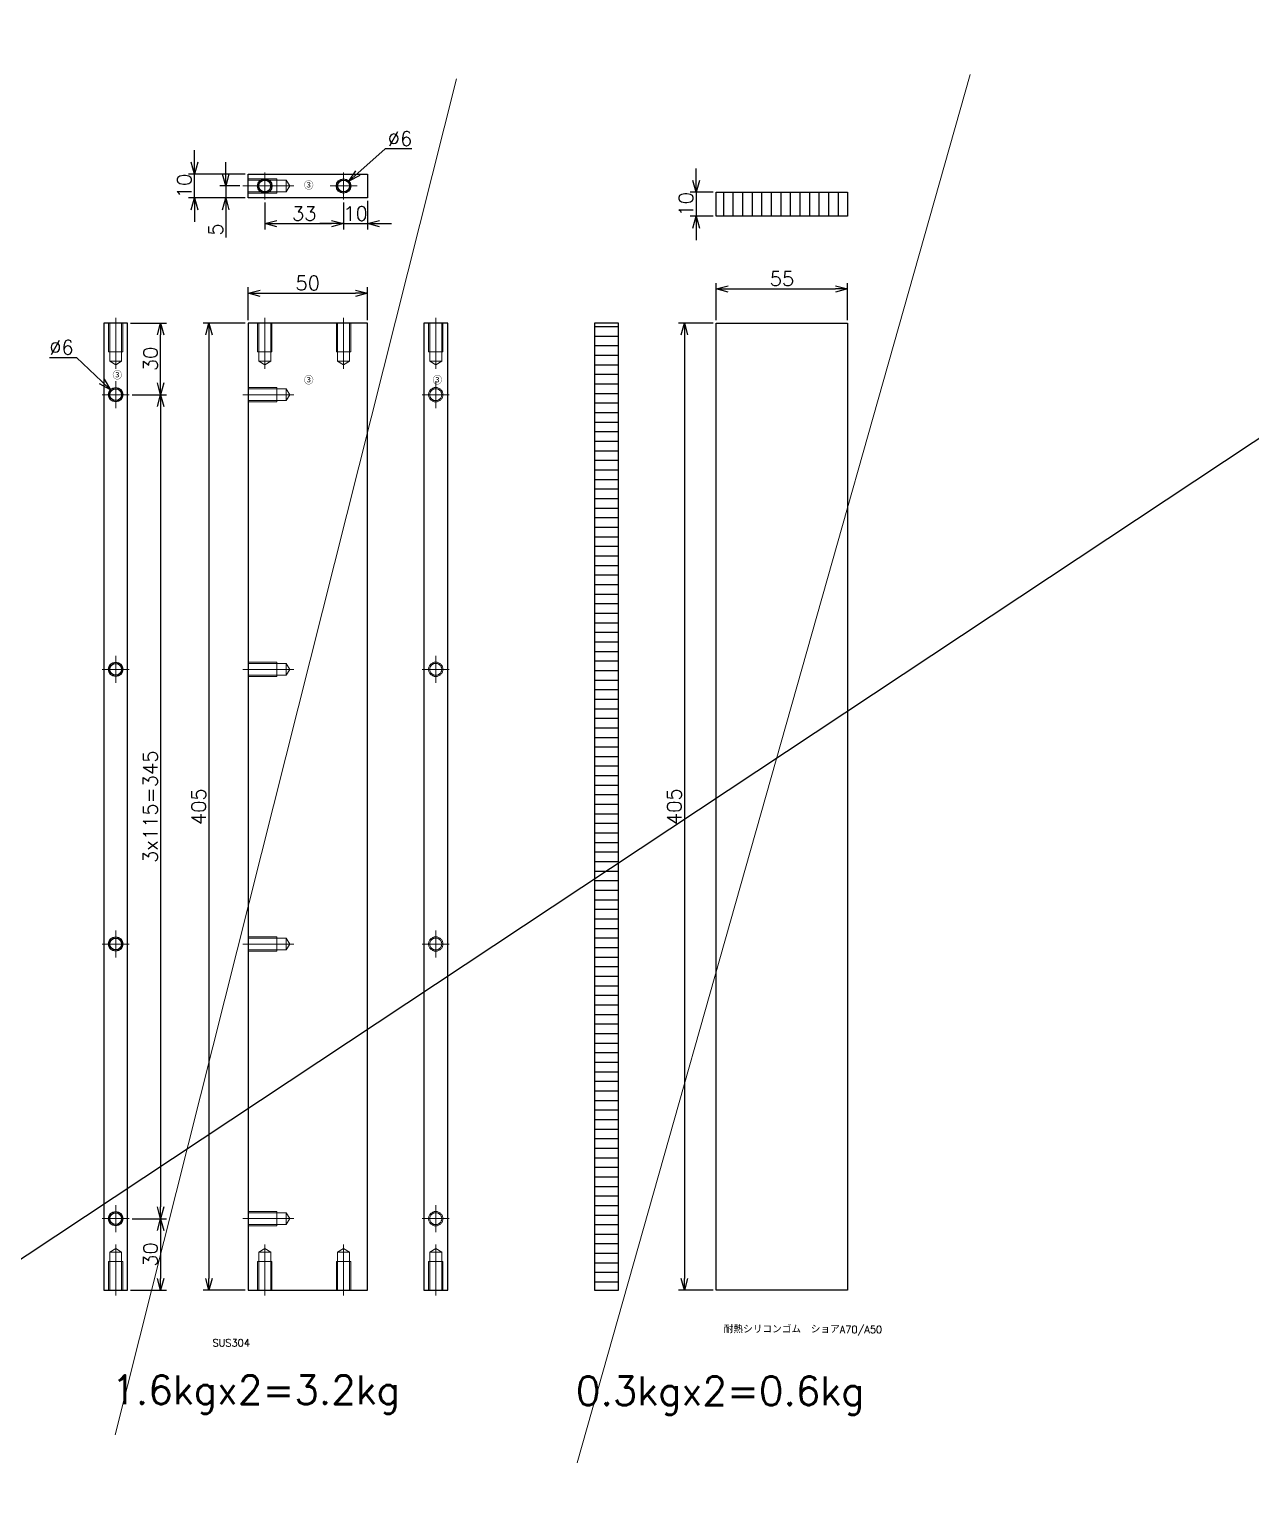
# Model space of a CAD drawing. Header units: millimetres. Extents: x -16130 to 36813, y -8099 to 27484.
# Drawn here: x 9563 to 10075, y 26152 to 26767 of the extents above; entities that cross this region are included whole.
import ezdxf

# ---------------------------------------------------------------- set-up
doc = ezdxf.new("R2010")
doc.units = ezdxf.units.MM
doc.header["$LTSCALE"] = 6
doc.header["$PDMODE"] = 99
doc.header["$PDSIZE"] = 1
doc.linetypes.add('CENTER2', pattern=[28.575, 19.05, -3.175, 3.175, -3.175])
doc.linetypes.add('HIDDEN', pattern=[9.525, 6.35, -3.175])
for name, color, linetype, lineweight in [('04_HIDDEN', 2, 'HIDDEN', 13), ('05_CENTER', 4, 'CENTER2', 13), ('08_DIM', 3, 'Continuous', 13)]:
    doc.layers.add(name, color=color, linetype=linetype, lineweight=lineweight)
doc.layers.add('10_DRAFT', color=8, linetype='Continuous', lineweight=0, plot=False)
doc.styles.add('KSS_TXT', font='txt.shx', dxfattribs={"bigfont": 'extfont2.shx'})
doc.dimstyles.new('KSS_DIM', dxfattribs={"dimtxt": 3, "dimasz": 2.5, "dimexe": 1.25, "dimexo": 0.625, "dimtad": 1, "dimdsep": 46, "dimtxsty": 'KSS_TXT', "dimblk": 'OPEN30', "dimcen": 0, "dimazin": 2, "dimtfac": 0.75, "dimtmove": 0, "dimatfit": 3, "dimldrblk": 'OPEN30', "dimfxl": 1, "dimtolj": 1, "dimarcsym": 0})
doc.dimstyles.new('KSS_DIM$3', dxfattribs={"dimtxt": 3, "dimasz": 2.5, "dimexe": 1.25, "dimexo": 0.625, "dimtad": 1, "dimtih": 1, "dimtoh": 1, "dimdsep": 46, "dimtxsty": 'KSS_TXT', "dimblk": 'OPEN30', "dimcen": 0, "dimazin": 2, "dimtfac": 0.75, "dimtofl": 0, "dimtmove": 0, "dimatfit": 3, "dimldrblk": 'OPEN30', "dimfxl": 1, "dimtolj": 1, "dimarcsym": 0})

# ---------------------------------------------------------------- blocks, each defined once
blk = doc.blocks.new('_Open30')
at = {"color": 0, "linetype": 'ByBlock', "lineweight": -2}
for p, q in [((-1, 0.27), (0, 0)), ((0, 0), (-1, -0.27)), ((0, 0), (-1, 0))]:
    blk.add_line(p, q, dxfattribs=at)
blk = doc.blocks.new('*D899')
at = {"layer": '08_DIM', "color": 0, "lineweight": -2, "transparency": 16777216}
for p, q in [((9850.94, 26645.77), (9850.94, 26661.28)), ((9905.94, 26645.77), (9905.94, 26661.28)), ((9855.94, 26658.78), (9900.94, 26658.78))]:
    blk.add_line(p, q, dxfattribs=at)
at = {"layer": 'Defpoints', "color": 0, "transparency": 16777216}
for p in [(9905.94, 26658.78), (9850.94, 26644.52), (9905.94, 26644.52)]:
    blk.add_point(p, dxfattribs=at)
at = {"layer": '08_DIM', "color": 0, "lineweight": -2, "transparency": 16777216, "xscale": 5, "yscale": 5, "zscale": 5, "rotation": 180}
blk.add_blockref('_Open30', (9850.94, 26658.78), dxfattribs=at)
at = {"layer": '08_DIM', "color": 0, "lineweight": -2, "transparency": 16777216, "xscale": 5, "yscale": 5, "zscale": 5}
blk.add_blockref('_Open30', (9905.94, 26658.78), dxfattribs=at)
at = {"layer": '08_DIM', "color": 0, "transparency": 16777216, "insert": (9878.44, 26663.04), "char_height": 6, "attachment_point": 5, "style": 'KSS_TXT'}
blk.add_mtext('\\A1;55', dxfattribs=at)
blk = doc.blocks.new('*D900')
at = {"layer": '08_DIM', "color": 0, "lineweight": -2, "transparency": 16777216}
for p, q in [((9842.51, 26704.26), (9842.51, 26709.26)), ((9849.69, 26699.26), (9840.01, 26699.26)), ((9842.51, 26699.26), (9842.51, 26689.26)), ((9849.69, 26689.26), (9840.01, 26689.26)), ((9842.51, 26684.26), (9842.51, 26679.26))]:
    blk.add_line(p, q, dxfattribs=at)
at = {"layer": 'Defpoints', "color": 0, "transparency": 16777216}
for p in [(9850.94, 26699.26), (9842.51, 26689.26), (9850.94, 26689.26)]:
    blk.add_point(p, dxfattribs=at)
at = {"layer": '08_DIM', "color": 0, "lineweight": -2, "transparency": 16777216, "xscale": 5, "yscale": 5, "zscale": 5}
for p, rotation in [((9842.51, 26699.26), 270), ((9842.51, 26689.26), 90)]:
    blk.add_blockref('_Open30', p, dxfattribs=dict(at, rotation=rotation))
at = {"layer": '08_DIM', "color": 0, "transparency": 16777216, "insert": (9838.26, 26694.26), "char_height": 6, "attachment_point": 5, "rotation": 90, "style": 'KSS_TXT'}
blk.add_mtext('\\A1;10', dxfattribs=at)
blk = doc.blocks.new('*D901')
at = {"layer": '08_DIM', "color": 0, "lineweight": -2, "transparency": 16777216}
for p, q in [((9849.69, 26644.52), (9835.1, 26644.52)), ((9837.6, 26639.52), (9837.6, 26244.52)), ((9849.69, 26239.52), (9835.1, 26239.52))]:
    blk.add_line(p, q, dxfattribs=at)
at = {"layer": 'Defpoints', "color": 0, "transparency": 16777216}
for p in [(9850.94, 26644.52), (9837.6, 26239.52), (9850.94, 26239.52)]:
    blk.add_point(p, dxfattribs=at)
at = {"layer": '08_DIM', "color": 0, "lineweight": -2, "transparency": 16777216, "xscale": 5, "yscale": 5, "zscale": 5}
for p, rotation in [((9837.6, 26644.52), 90), ((9837.6, 26239.52), 270)]:
    blk.add_blockref('_Open30', p, dxfattribs=dict(at, rotation=rotation))
at = {"layer": '08_DIM', "color": 0, "transparency": 16777216, "insert": (9833.35, 26442.02), "char_height": 6, "attachment_point": 5, "rotation": 90, "style": 'KSS_TXT'}
blk.add_mtext('\\A1;405', dxfattribs=at)
blk = doc.blocks.new('A$C574158FF_1_1_1')
h = blk.add_hatch()
h.set_pattern_fill('_USER', color=3, scale=4, pattern_type=0)
h.set_pattern_definition([(0, (112.774, 139.052), (0, 4), [])])
h.paths.add_polyline_path([(10, 0), (0, 0), (0, -405), (10, -405)])
at = {"color": 3}
blk.add_lwpolyline([(10, 0), (0, 0), (0, -405), (10, -405)], close=True, dxfattribs=at)
blk = doc.blocks.new('A$C246321F0_1_1_1')
h = blk.add_hatch()
h.set_pattern_fill('_USER', color=3, scale=4, pattern_type=0)
h.set_pattern_definition([(0, (19.958, -250.0903), (0, 4), [])])
h.paths.add_polyline_path([(10, -55), (0, -55), (0, 0), (10, 0)])
at = {"color": 3}
blk.add_lwpolyline([(10, 0), (0, 0), (0, -55), (10, -55)], close=True, dxfattribs=at)
blk = doc.blocks.new('M6tz_1_1_1')
at = {"color": 0}
for radius in [3, 2.5]:
    blk.add_circle((0, 0), radius, dxfattribs=at)
at = {"layer": '05_CENTER'}
for p, q in [((5.68, 0), (-5.68, 0)), ((0, -5.68), (0, 5.68))]:
    blk.add_line(p, q, dxfattribs=at)
blk = doc.blocks.new('A$C09CA5034_1_1')
at = {"color": 0}
blk.add_lwpolyline([(-5, -405), (5, -405), (5, 0), (-5, 0)], close=True, dxfattribs=at)
at = {"layer": '04_HIDDEN'}
for p, q in [((-3, 0), (-3, -12)), ((-2.5, 0), (-2.5, -16)), ((2.5, 0), (2.5, -16)), ((3, 0), (3, -12)), ((3, -12), (-3, -12)), ((0, -17.44), (-2.5, -16)), ((2.5, -16), (-2.5, -16)), ((2.5, -16), (0, -17.44)), ((-3, -393), (3, -393)), ((-3, -405), (-3, -393)), ((-2.5, -389), (0, -387.56)), ((-2.5, -405), (-2.5, -389)), ((-2.5, -389), (2.5, -389)), ((0, -387.56), (2.5, -389)), ((2.5, -405), (2.5, -389)), ((3, -405), (3, -393))]:
    blk.add_line(p, q, dxfattribs=at)
at = {"layer": '05_CENTER'}
for p, q in [((0, 2.19), (0, -19.18)), ((0, -407.19), (0, -385.82))]:
    blk.add_line(p, q, dxfattribs=at)
for p in [(0, -30), (0, -145), (0, -260), (0, -375)]:
    blk.add_blockref('M6tz_1_1_1', p)
at = {"layer": '10_DRAFT', "style": 'KSS_TXT'}
blk.add_text('③', height=3, dxfattribs=at).set_placement((-1.35, -23.55))
blk = doc.blocks.new('A$C5D937532_1_1')
at = {"color": 0}
blk.add_lwpolyline([(-43, -405), (7, -405), (7, 0), (-43, 0)], close=True, dxfattribs=at)
at = {"layer": '04_HIDDEN'}
for p, q in [((-39, 0), (-39, -12)), ((-38.5, 0), (-38.5, -16)), ((-33.5, 0), (-33.5, -16)), ((-33, 0), (-33, -12)), ((-6, 0), (-6, -12)), ((-5.5, 0), (-5.5, -16)), ((-0.5, 0), (-0.5, -16)), ((0, 0), (0, -12)), ((-33, -12), (-39, -12)), ((0, -12), (-6, -12)), ((-36, -17.44), (-38.5, -16)), ((-33.5, -16), (-38.5, -16)), ((-33.5, -16), (-36, -17.44)), ((-3, -17.44), (-5.5, -16)), ((-0.5, -16), (-5.5, -16)), ((-0.5, -16), (-3, -17.44)), ((-43, -27), (-31, -27)), ((-43, -27.5), (-27, -27.5)), ((-31, -27), (-31, -33)), ((-27, -27.5), (-25.56, -30)), ((-27, -27.5), (-27, -32.5)), ((-25.56, -30), (-27, -32.5)), ((-43, -32.5), (-27, -32.5)), ((-43, -33), (-31, -33)), ((-43, -142), (-31, -142)), ((-43, -142.5), (-27, -142.5)), ((-43, -147.5), (-27, -147.5)), ((-31, -142), (-31, -148)), ((-27, -142.5), (-25.56, -145)), ((-27, -142.5), (-27, -147.5)), ((-25.56, -145), (-27, -147.5)), ((-43, -148), (-31, -148)), ((-43, -257), (-31, -257)), ((-43, -257.5), (-27, -257.5)), ((-31, -257), (-31, -263)), ((-27, -257.5), (-25.56, -260)), ((-27, -257.5), (-27, -262.5)), ((-43, -262.5), (-27, -262.5)), ((-43, -263), (-31, -263)), ((-25.56, -260), (-27, -262.5)), ((-43, -372), (-31, -372)), ((-43, -372.5), (-27, -372.5)), ((-31, -372), (-31, -378)), ((-27, -372.5), (-25.56, -375)), ((-27, -372.5), (-27, -377.5)), ((-25.56, -375), (-27, -377.5)), ((-43, -377.5), (-27, -377.5)), ((-43, -378), (-31, -378)), ((-33, -393), (-39, -393)), ((-39, -405), (-39, -393)), ((-36, -387.56), (-38.5, -389)), ((-38.5, -405), (-38.5, -389)), ((-33.5, -389), (-38.5, -389)), ((-33.5, -389), (-36, -387.56)), ((-33.5, -405), (-33.5, -389)), ((-33, -405), (-33, -393)), ((0, -393), (-6, -393)), ((-6, -405), (-6, -393)), ((-3, -387.56), (-5.5, -389)), ((-5.5, -405), (-5.5, -389)), ((-0.5, -389), (-5.5, -389)), ((-0.5, -389), (-3, -387.56)), ((-0.5, -405), (-0.5, -389)), ((0, -405), (0, -393))]:
    blk.add_line(p, q, dxfattribs=at)
at = {"layer": '05_CENTER'}
for p, q in [((-36, 2.19), (-36, -19.18)), ((-3, 2.19), (-3, -19.18)), ((-45.19, -30), (-23.82, -30)), ((-45.19, -145), (-23.82, -145)), ((-45.19, -260), (-23.82, -260)), ((-45.19, -375), (-23.82, -375)), ((-36, -407.19), (-36, -385.82)), ((-3, -407.19), (-3, -385.82))]:
    blk.add_line(p, q, dxfattribs=at)
at = {"layer": '10_DRAFT', "style": 'KSS_TXT'}
blk.add_text('③', height=3, dxfattribs=at).set_placement((-19.63, -25.64))
blk = doc.blocks.new('*D999')
at = {"layer": '08_DIM', "color": 0, "lineweight": -2, "transparency": 16777216}
for p, q in [((9605.69, 26644.52), (9620.77, 26644.52)), ((9618.27, 26619.52), (9618.27, 26639.52)), ((9606.37, 26614.52), (9620.77, 26614.52))]:
    blk.add_line(p, q, dxfattribs=at)
at = {"layer": 'Defpoints', "color": 0, "transparency": 16777216}
for p in [(9604.44, 26644.52), (9618.27, 26644.52), (9605.12, 26614.52)]:
    blk.add_point(p, dxfattribs=at)
at = {"layer": '08_DIM', "color": 0, "lineweight": -2, "transparency": 16777216, "xscale": 5, "yscale": 5, "zscale": 5}
for p, rotation in [((9618.27, 26644.52), 90), ((9618.27, 26614.52), 270)]:
    blk.add_blockref('_Open30', p, dxfattribs=dict(at, rotation=rotation))
at = {"layer": '08_DIM', "color": 0, "transparency": 16777216, "insert": (9614.02, 26629.52), "char_height": 6, "attachment_point": 5, "rotation": 90, "style": 'KSS_TXT'}
blk.add_mtext('\\A1;30', dxfattribs=at)
blk = doc.blocks.new('*D1000')
at = {"layer": '08_DIM', "color": 0, "lineweight": -2, "transparency": 16777216}
for p, q in [((9606.37, 26614.52), (9620.77, 26614.52)), ((9618.27, 26609.52), (9618.27, 26274.52)), ((9606.37, 26269.52), (9620.77, 26269.52))]:
    blk.add_line(p, q, dxfattribs=at)
at = {"layer": 'Defpoints', "color": 0, "transparency": 16777216}
for p in [(9605.12, 26614.52), (9605.12, 26269.52), (9618.27, 26269.52)]:
    blk.add_point(p, dxfattribs=at)
at = {"layer": '08_DIM', "color": 0, "lineweight": -2, "transparency": 16777216, "xscale": 5, "yscale": 5, "zscale": 5}
for p, rotation in [((9618.27, 26614.52), 90), ((9618.27, 26269.52), 270)]:
    blk.add_blockref('_Open30', p, dxfattribs=dict(at, rotation=rotation))
at = {"layer": '08_DIM', "color": 0, "transparency": 16777216, "insert": (9614.01, 26442.02), "char_height": 6, "attachment_point": 5, "rotation": 90, "style": 'KSS_TXT'}
blk.add_mtext('\\A1;3x115=345', dxfattribs=at)
blk = doc.blocks.new('*D1001')
at = {"layer": '08_DIM', "color": 0, "lineweight": -2, "transparency": 16777216}
for p, q in [((9606.37, 26269.52), (9620.77, 26269.52)), ((9618.27, 26264.52), (9618.27, 26244.52)), ((9605.69, 26239.52), (9620.77, 26239.52))]:
    blk.add_line(p, q, dxfattribs=at)
at = {"layer": 'Defpoints', "color": 0, "transparency": 16777216}
for p in [(9605.12, 26269.52), (9604.44, 26239.52), (9618.27, 26239.52)]:
    blk.add_point(p, dxfattribs=at)
at = {"layer": '08_DIM', "color": 0, "lineweight": -2, "transparency": 16777216, "xscale": 5, "yscale": 5, "zscale": 5}
for p, rotation in [((9618.27, 26269.52), 90), ((9618.27, 26239.52), 270)]:
    blk.add_blockref('_Open30', p, dxfattribs=dict(at, rotation=rotation))
at = {"layer": '08_DIM', "color": 0, "transparency": 16777216, "insert": (9614.02, 26254.52), "char_height": 6, "attachment_point": 5, "rotation": 90, "style": 'KSS_TXT'}
blk.add_mtext('\\A1;30', dxfattribs=at)
blk = doc.blocks.new('*D1004')
at = {"layer": '08_DIM', "color": 0, "lineweight": -2, "transparency": 16777216}
for p, q in [((9632.45, 26711.9), (9632.45, 26716.9)), ((9653.63, 26706.9), (9629.95, 26706.9)), ((9632.45, 26696.9), (9632.45, 26706.9)), ((9653.63, 26696.9), (9629.95, 26696.9)), ((9632.45, 26691.9), (9632.45, 26686.9))]:
    blk.add_line(p, q, dxfattribs=at)
at = {"layer": 'Defpoints', "color": 0, "transparency": 16777216}
for p in [(9632.45, 26706.9), (9654.88, 26706.9), (9654.88, 26696.9)]:
    blk.add_point(p, dxfattribs=at)
at = {"layer": '08_DIM', "color": 0, "lineweight": -2, "transparency": 16777216, "xscale": 5, "yscale": 5, "zscale": 5}
for p, rotation in [((9632.45, 26706.9), 270), ((9632.45, 26696.9), 90)]:
    blk.add_blockref('_Open30', p, dxfattribs=dict(at, rotation=rotation))
at = {"layer": '08_DIM', "color": 0, "transparency": 16777216, "insert": (9628.2, 26701.9), "char_height": 6, "attachment_point": 5, "rotation": 90, "style": 'KSS_TXT'}
blk.add_mtext('\\A1;10', dxfattribs=at)
blk = doc.blocks.new('*D1005')
at = {"layer": '08_DIM', "color": 0, "lineweight": -2, "transparency": 16777216}
for p, q in [((9645.53, 26706.9), (9645.53, 26711.9)), ((9651.44, 26701.9), (9643.03, 26701.9)), ((9645.53, 26701.9), (9645.53, 26696.9)), ((9653.63, 26696.9), (9643.03, 26696.9)), ((9645.53, 26691.9), (9645.53, 26680.4))]:
    blk.add_line(p, q, dxfattribs=at)
at = {"layer": 'Defpoints', "color": 0, "transparency": 16777216}
for p in [(9652.69, 26701.9), (9645.53, 26696.9), (9654.88, 26696.9)]:
    blk.add_point(p, dxfattribs=at)
at = {"layer": '08_DIM', "color": 0, "lineweight": -2, "transparency": 16777216, "xscale": 5, "yscale": 5, "zscale": 5}
for p, rotation in [((9645.53, 26701.9), 270), ((9645.53, 26696.9), 90)]:
    blk.add_blockref('_Open30', p, dxfattribs=dict(at, rotation=rotation))
at = {"layer": '08_DIM', "color": 0, "transparency": 16777216, "insert": (9641.28, 26683.65), "char_height": 6, "attachment_point": 5, "rotation": 90, "style": 'KSS_TXT'}
blk.add_mtext('\\A1;5', dxfattribs=at)
blk = doc.blocks.new('*D1006')
at = {"layer": '08_DIM', "color": 0, "lineweight": -2, "transparency": 16777216}
for p, q in [((9661.88, 26694.98), (9661.88, 26683.63)), ((9694.88, 26694.98), (9694.88, 26683.63)), ((9666.88, 26686.13), (9689.88, 26686.13))]:
    blk.add_line(p, q, dxfattribs=at)
at = {"layer": 'Defpoints', "color": 0, "transparency": 16777216}
for p in [(9661.88, 26696.23), (9694.88, 26696.23), (9694.88, 26686.13)]:
    blk.add_point(p, dxfattribs=at)
at = {"layer": '08_DIM', "color": 0, "lineweight": -2, "transparency": 16777216, "xscale": 5, "yscale": 5, "zscale": 5, "rotation": 180}
blk.add_blockref('_Open30', (9661.88, 26686.13), dxfattribs=at)
at = {"layer": '08_DIM', "color": 0, "lineweight": -2, "transparency": 16777216, "xscale": 5, "yscale": 5, "zscale": 5}
blk.add_blockref('_Open30', (9694.88, 26686.13), dxfattribs=at)
at = {"layer": '08_DIM', "color": 0, "transparency": 16777216, "insert": (9678.38, 26690.38), "char_height": 6, "attachment_point": 5, "style": 'KSS_TXT'}
blk.add_mtext('\\A1;33', dxfattribs=at)
blk = doc.blocks.new('*D1007')
at = {"layer": '08_DIM', "color": 0, "lineweight": -2, "transparency": 16777216}
for p, q in [((9694.88, 26694.98), (9694.88, 26683.63)), ((9704.88, 26695.65), (9704.88, 26683.63)), ((9689.88, 26686.13), (9684.88, 26686.13)), ((9694.88, 26686.13), (9704.88, 26686.13)), ((9709.88, 26686.13), (9714.88, 26686.13))]:
    blk.add_line(p, q, dxfattribs=at)
at = {"layer": 'Defpoints', "color": 0, "transparency": 16777216}
for p in [(9694.88, 26696.23), (9704.88, 26696.9), (9704.88, 26686.13)]:
    blk.add_point(p, dxfattribs=at)
at = {"layer": '08_DIM', "color": 0, "lineweight": -2, "transparency": 16777216, "xscale": 5, "yscale": 5, "zscale": 5}
blk.add_blockref('_Open30', (9694.88, 26686.13), dxfattribs=at)
at = {"layer": '08_DIM', "color": 0, "lineweight": -2, "transparency": 16777216, "xscale": 5, "yscale": 5, "zscale": 5, "rotation": 180}
blk.add_blockref('_Open30', (9704.88, 26686.13), dxfattribs=at)
at = {"layer": '08_DIM', "color": 0, "transparency": 16777216, "insert": (9699.88, 26690.38), "char_height": 6, "attachment_point": 5, "style": 'KSS_TXT'}
blk.add_mtext('\\A1;10', dxfattribs=at)
blk = doc.blocks.new('*D1008')
at = {"layer": '08_DIM', "color": 0, "lineweight": -2, "transparency": 16777216}
for p, q in [((9712.25, 26717.42), (9700.85, 26707.23)), ((9723.5, 26717.42), (9712.25, 26717.42))]:
    blk.add_line(p, q, dxfattribs=at)
at = {"layer": 'Defpoints', "color": 0, "transparency": 16777216}
for p in [(9692.65, 26699.9), (9697.12, 26703.9)]:
    blk.add_point(p, dxfattribs=at)
at = {"layer": '08_DIM', "color": 0, "lineweight": -2, "transparency": 16777216, "xscale": 5, "yscale": 5, "zscale": 5, "rotation": 221.7864653066516}
blk.add_blockref('_Open30', (9697.12, 26703.9), dxfattribs=at)
at = {"layer": '08_DIM', "color": 0, "transparency": 16777216, "insert": (9718.5, 26721.67), "char_height": 6, "attachment_point": 5, "style": 'KSS_TXT'}
blk.add_mtext('\\A1;%%C6', dxfattribs=at)
blk = doc.blocks.new('*D1010')
at = {"layer": '08_DIM', "color": 0, "lineweight": -2, "transparency": 16777216}
for p, q in [((9571.75, 26630.04), (9583, 26630.04)), ((9583, 26630.04), (9593.62, 26620.01))]:
    blk.add_line(p, q, dxfattribs=at)
at = {"layer": 'Defpoints', "color": 0, "transparency": 16777216}
for p in [(9597.26, 26616.58), (9601.62, 26612.46)]:
    blk.add_point(p, dxfattribs=at)
at = {"layer": '08_DIM', "color": 0, "lineweight": -2, "transparency": 16777216, "xscale": 5, "yscale": 5, "zscale": 5, "rotation": 316.6526076005932}
blk.add_blockref('_Open30', (9597.26, 26616.58), dxfattribs=at)
at = {"layer": '08_DIM', "color": 0, "transparency": 16777216, "insert": (9576.75, 26634.29), "char_height": 6, "attachment_point": 5, "style": 'KSS_TXT'}
blk.add_mtext('\\A1;%%C6', dxfattribs=at)
blk = doc.blocks.new('*D1014')
at = {"layer": '08_DIM', "color": 0, "lineweight": -2, "transparency": 16777216}
for p, q in [((9654.88, 26645.77), (9654.88, 26659.47)), ((9659.88, 26656.97), (9699.88, 26656.97)), ((9704.88, 26645.77), (9704.88, 26659.47))]:
    blk.add_line(p, q, dxfattribs=at)
at = {"layer": 'Defpoints', "color": 0, "transparency": 16777216}
for p in [(9704.88, 26656.97), (9654.88, 26644.52), (9704.88, 26644.52)]:
    blk.add_point(p, dxfattribs=at)
at = {"layer": '08_DIM', "color": 0, "lineweight": -2, "transparency": 16777216, "xscale": 5, "yscale": 5, "zscale": 5, "rotation": 180}
blk.add_blockref('_Open30', (9654.88, 26656.97), dxfattribs=at)
at = {"layer": '08_DIM', "color": 0, "lineweight": -2, "transparency": 16777216, "xscale": 5, "yscale": 5, "zscale": 5}
blk.add_blockref('_Open30', (9704.88, 26656.97), dxfattribs=at)
at = {"layer": '08_DIM', "color": 0, "transparency": 16777216, "insert": (9679.88, 26661.23), "char_height": 6, "attachment_point": 5, "style": 'KSS_TXT'}
blk.add_mtext('\\A1;50', dxfattribs=at)
blk = doc.blocks.new('*D1015')
at = {"layer": '08_DIM', "color": 0, "lineweight": -2, "transparency": 16777216}
for p, q in [((9653.63, 26644.52), (9636.01, 26644.52)), ((9638.51, 26639.52), (9638.51, 26244.52)), ((9653.63, 26239.52), (9636.01, 26239.52))]:
    blk.add_line(p, q, dxfattribs=at)
at = {"layer": 'Defpoints', "color": 0, "transparency": 16777216}
for p in [(9654.88, 26644.52), (9638.51, 26239.52), (9654.88, 26239.52)]:
    blk.add_point(p, dxfattribs=at)
at = {"layer": '08_DIM', "color": 0, "lineweight": -2, "transparency": 16777216, "xscale": 5, "yscale": 5, "zscale": 5}
for p, rotation in [((9638.51, 26644.52), 90), ((9638.51, 26239.52), 270)]:
    blk.add_blockref('_Open30', p, dxfattribs=dict(at, rotation=rotation))
at = {"layer": '08_DIM', "color": 0, "transparency": 16777216, "insert": (9634.25, 26442.02), "char_height": 6, "attachment_point": 5, "rotation": 90, "style": 'KSS_TXT'}
blk.add_mtext('\\A1;405', dxfattribs=at)
blk = doc.blocks.new('A$C38AA5711_1_1')
at = {"color": 0}
blk.add_lwpolyline([(7, 5), (7, -5), (-43, -5), (-43, 5)], close=True, dxfattribs=at)
at = {"layer": '04_HIDDEN'}
for p, q in [((-43, 3), (-31, 3)), ((-43, 2.5), (-27, 2.5)), ((-31, 3), (-31, -3)), ((-27, 2.5), (-25.56, 0)), ((-27, 2.5), (-27, -2.5)), ((-43, -2.5), (-27, -2.5)), ((-43, -3), (-31, -3)), ((-25.56, 0), (-27, -2.5))]:
    blk.add_line(p, q, dxfattribs=at)
at = {"layer": '05_CENTER'}
blk.add_line((-45.19, 0), (-23.82, 0), dxfattribs=at)
for p in [(-36, 0), (-3, 0)]:
    blk.add_blockref('M6tz_1_1_1', p)
at = {"layer": '10_DRAFT', "style": 'KSS_TXT'}
blk.add_text('③', height=3, dxfattribs=at).set_placement((-19.63, -1.44))
blk = doc.blocks.new('A$C44BA23D6_1_1')
at = {"color": 0}
blk.add_lwpolyline([(-5, -405), (5, -405), (5, 0), (-5, 0)], close=True, dxfattribs=at)
at = {"layer": '04_HIDDEN'}
for p, q in [((-3, 0), (-3, -12)), ((-2.5, 0), (-2.5, -16)), ((2.5, 0), (2.5, -16)), ((3, 0), (3, -12)), ((3, -12), (-3, -12)), ((0, -17.44), (-2.5, -16)), ((2.5, -16), (-2.5, -16)), ((2.5, -16), (0, -17.44)), ((-3, -393), (3, -393)), ((-3, -405), (-3, -393)), ((-2.5, -389), (0, -387.56)), ((-2.5, -405), (-2.5, -389)), ((-2.5, -389), (2.5, -389)), ((0, -387.56), (2.5, -389)), ((2.5, -405), (2.5, -389)), ((3, -405), (3, -393))]:
    blk.add_line(p, q, dxfattribs=at)
at = {"layer": '05_CENTER'}
for p, q in [((0, 2.19), (0, -19.18)), ((0, -407.19), (0, -385.82))]:
    blk.add_line(p, q, dxfattribs=at)
at = {"layer": '04_HIDDEN'}
for p in [(0, -30), (0, -145), (0, -260), (0, -375)]:
    blk.add_blockref('M6tz_1_1_1', p, dxfattribs=at)
at = {"layer": '10_DRAFT', "style": 'KSS_TXT'}
blk.add_text('③', height=3, dxfattribs=at).set_placement((-1.35, -25.64))

msp = doc.modelspace()

# ---------------------------------------------------------------- linework, layer by layer
at = {"color": 2}
msp.add_line((10501.03487, 26876.38116), (5833.28263, 23783.09533), dxfattribs=at)
at = {"color": 3}
msp.add_lwpolyline([(9850.9423, 26644.52349), (9905.9423, 26644.52349), (9905.9423, 26239.52349), (9850.9423, 26239.52349)], close=True, dxfattribs=at)
at = {"layer": '08_DIM', "color": 2}
msp.add_line((9957.24041, 26748.60621), (9792.6563, 26167.27097), dxfattribs=at)
at = {"layer": '08_DIM'}
msp.add_line((9742.17459, 26746.76513), (9599.16121, 26179.05857), dxfattribs=at)

# ---------------------------------------------------------------- block references
for name, p in [('A$C38AA5711_1_1', (9697.88311, 26701.90182)), ('A$C09CA5034_1_1', (9599.44128, 26644.52349)), ('A$C5D937532_1_1', (9697.88311, 26644.52349)), ('A$C44BA23D6_1_1', (9733.4801, 26644.52349)), ('A$C574158FF_1_1_1', (9799.98174, 26644.52349))]:
    msp.add_blockref(name, p)
at = {"xscale": -1, "rotation": 89.99999999999984}
msp.add_blockref('A$C246321F0_1_1_1', (9850.9423, 26699.26062), dxfattribs=at)

# ---------------------------------------------------------------- texts
at = {"layer": '08_DIM', "style": 'KSS_TXT'}
msp.add_text('耐熱シリコンゴム\u3000ショアA70/A50', height=3, dxfattribs=at).set_placement((9854.06887, 26221.61776))
at = {"layer": '08_DIM', "color": 4, "style": 'KSS_TXT'}
msp.add_text('SUS304', height=3, dxfattribs=at).set_placement((9639.98858, 26216.02113))
at = {"layer": '08_DIM', "color": 6, "style": 'KSS_TXT'}
for s, p in [('1.6kgx2=3.2kg', (9597.63743, 26191.85651)), ('0.3kgx2=0.6kg', (9792.1803, 26191.43073))]:
    msp.add_text(s, height=12, dxfattribs=at).set_placement(p)

# ---------------------------------------------------------------- dimensions: what is measured, and where the dimension line sits
at = {"layer": '08_DIM'}
for p1, p2, picture, middle in [((9692.64621, 26699.90275), (9697.12001, 26703.90089), '*D1008', (9718.5011, 26717.42321)), ((9601.6229, 26612.46423), (9597.25967, 26616.58275), '*D1010', (9576.74765, 26630.04489))]:
    dim = msp.add_diameter_dim_2p(p1=p1, p2=p2, dimstyle='KSS_DIM$3', override={"dimscale": 2, "dimpost": '%%C<>'}, dxfattribs=at)
    dim.commit()
    dim.dimension.update_dxf_attribs({"geometry": picture, "text_midpoint": middle, "dimtype": 163})
for base, p1, p2, picture, middle in [((9632.45227, 26706.90182), (9654.88311, 26696.90182), (9654.88311, 26706.90182), '*D1004', (9628.20227, 26701.90182)), ((9645.53493, 26696.90182), (9652.68977, 26701.90182), (9654.88311, 26696.90182), '*D1005', (9641.28077, 26683.65182)), ((9842.50911, 26689.26062), (9850.9423, 26699.26062), (9850.9423, 26689.26062), '*D900', (9838.25911, 26694.26062)), ((9618.27154, 26644.52349), (9605.1169, 26614.52349), (9604.44128, 26644.52349), '*D999', (9614.02154, 26629.52349)), ((9638.50854, 26239.52349), (9654.88311, 26644.52349), (9654.88311, 26239.52349), '*D1015', (9634.25438, 26442.02349)), ((9837.59963, 26239.52349), (9850.9423, 26644.52349), (9850.9423, 26239.52349), '*D901', (9833.34547, 26442.02349)), ((9618.27154, 26239.52349), (9605.1169, 26269.52349), (9604.44128, 26239.52349), '*D1001', (9614.02154, 26254.52349))]:
    dim = msp.add_linear_dim(base=base, p1=p1, p2=p2, angle=90, dimstyle='KSS_DIM', override={"dimscale": 2}, dxfattribs=at)
    dim.commit()
    dim.dimension.update_dxf_attribs({"geometry": picture, "text_midpoint": middle})
for base, p1, p2, picture, middle in [((9694.88311, 26686.13009), (9661.88311, 26696.2262), (9694.88311, 26696.2262), '*D1006', (9678.38311, 26690.38009)), ((9704.88311, 26686.13009), (9694.88311, 26696.2262), (9704.88311, 26696.90182), '*D1007', (9699.88311, 26690.38009)), ((9704.88311, 26656.97468), (9654.88311, 26644.52349), (9704.88311, 26644.52349), '*D1014', (9679.88311, 26661.22885)), ((9905.9423, 26658.77757), (9850.9423, 26644.52349), (9905.9423, 26644.52349), '*D899', (9878.4423, 26663.03591))]:
    dim = msp.add_linear_dim(base=base, p1=p1, p2=p2, dimstyle='KSS_DIM', override={"dimscale": 2}, dxfattribs=at)
    dim.commit()
    dim.dimension.update_dxf_attribs({"geometry": picture, "text_midpoint": middle})
dim = msp.add_linear_dim(base=(9618.27154, 26269.52349), p1=(9605.1169, 26614.52349), p2=(9605.1169, 26269.52349), angle=90, text='3x115=<>', dimstyle='KSS_DIM', override={"dimscale": 2}, dxfattribs=at)
dim.commit()
dim.dimension.update_dxf_attribs({"geometry": '*D1000', "text_midpoint": (9614.01321, 26442.02349)})

doc.saveas('drawing.dxf')
